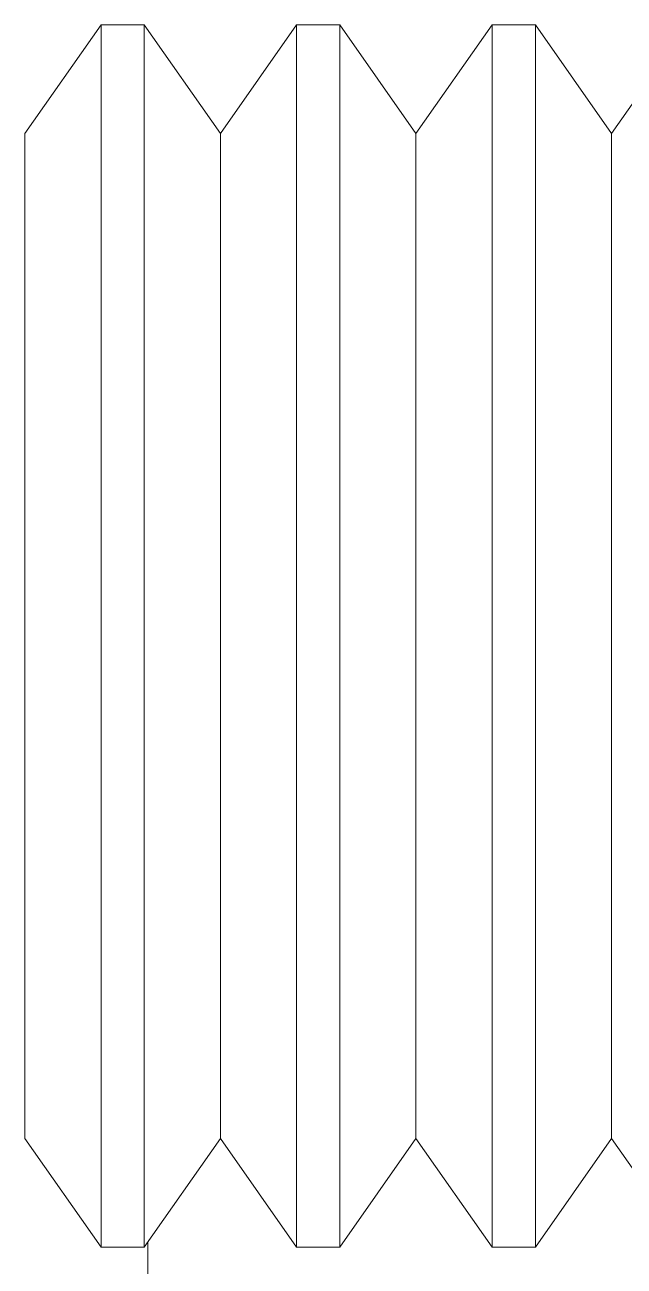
# Model space of a CAD drawing. Header units: millimetres. Extents: x 27500 to 33280, y -10980 to 420.
# Drawn here: x 28975 to 28977.45, y -6154.08 to -6149 of the extents above; entities that cross this region are included whole.
import ezdxf

# ---------------------------------------------------------------- set-up
doc = ezdxf.new("R2010")
doc.units = ezdxf.units.MM
doc.layers.add('CQEN_DETAIL', color=7, linetype='Continuous', lineweight=5, true_color=0x464d50)
doc.layers.add('LAYOUT_PARAMETERS', color=7, linetype='Continuous', plot=False)
doc.styles.add('LAYOUT_CONTACTOR_ARIAL', font='arial.ttf')
doc.styles.get("Standard").update_dxf_attribs({"font": 'arial.ttf'})

# ---------------------------------------------------------------- blocks, each defined once
blk = doc.blocks.new('SX_DYN_PLASTRON_KIT_G001')
at = {"layer": 'CQEN_DETAIL'}
for p, q in [((-17.75, 63.555), (-17.4384, 64)), ((-17.4384, 64), (-17.2616, 64)), ((-16.95, 63.555), (-17.2616, 64)), ((-16.95, 63.555), (-16.6384, 64)), ((-16.6384, 64), (-16.4616, 64)), ((-16.15, 63.555), (-16.4616, 64)), ((-16.15, 63.555), (-15.8384, 64)), ((-15.8384, 64), (-15.6616, 64)), ((-15.35, 63.555), (-15.6616, 64)), ((-15.35, 63.555), (-15.0384, 64)), ((-17.75, 59.445), (-17.4384, 59)), ((-16.95, 59.445), (-17.2616, 59)), ((-16.95, 59.445), (-16.6384, 59)), ((-16.15, 59.445), (-16.4616, 59)), ((-16.15, 59.445), (-15.8384, 59)), ((-15.35, 59.445), (-15.6616, 59)), ((-15.35, 59.445), (-15.0384, 59)), ((-17.2467, 58.5), (-17.2467, 59.0213)), ((-17.4384, 59), (-17.2616, 59)), ((-16.6384, 59), (-16.4616, 59)), ((-15.8384, 59), (-15.6616, 59))]:
    blk.add_line(p, q, dxfattribs=at)
for points in [[(-17.4384, 64), (-17.4384, 63.9972), (-17.4384, 63.9945), (-17.4384, 63.9917), (-17.4384, 63.989), (-17.4384, 63.9862), (-17.4384, 63.9819), (-17.4384, 63.9737), (-17.4384, 63.9655), (-17.4384, 63.9573), (-17.4384, 63.9491), (-17.4384, 63.9408), (-17.4384, 63.9296), (-17.4384, 63.916), (-17.4384, 63.9024), (-17.4384, 63.8888), (-17.4384, 63.8752), (-17.4384, 63.8616), (-17.4384, 63.8436), (-17.4384, 63.8248), (-17.4384, 63.8061), (-17.4384, 63.7873), (-17.4384, 63.7685), (-17.4384, 63.749), (-17.4384, 63.7253), (-17.4384, 63.7016), (-17.4384, 63.6778), (-17.4384, 63.6541), (-17.4384, 63.6304), (-17.4384, 63.6046), (-17.4384, 63.5763), (-17.4384, 63.5479), (-17.4384, 63.5195), (-17.4384, 63.4911), (-17.4384, 63.4627), (-17.4384, 63.4312), (-17.4384, 63.3985), (-17.4384, 63.3658), (-17.4384, 63.3332), (-17.4384, 63.3005), (-17.4384, 63.2678), (-17.4384, 63.2312), (-17.4384, 63.1946), (-17.4384, 63.158), (-17.4384, 63.1214), (-17.4384, 63.0849), (-17.4384, 63.0473), (-17.4384, 63.0073), (-17.4384, 62.9673), (-17.4384, 62.9273), (-17.4384, 62.8872), (-17.4384, 62.8472), (-17.4384, 62.8055), (-17.4384, 62.7626), (-17.4384, 62.7197), (-17.4384, 62.6767), (-17.4384, 62.6338), (-17.4384, 62.5908), (-17.4384, 62.5459), (-17.4384, 62.5005), (-17.4384, 62.4552), (-17.4384, 62.4099), (-17.4384, 62.3645), (-17.4384, 62.319), (-17.4384, 62.2718), (-17.4384, 62.2247), (-17.4384, 62.1775), (-17.4384, 62.1304), (-17.4384, 62.0832), (-17.4384, 62.0356), (-17.4384, 61.9872), (-17.4384, 61.9388), (-17.4384, 61.8905), (-17.4384, 61.8421), (-17.4384, 61.7937), (-17.4384, 61.7449), (-17.4384, 61.6959), (-17.4384, 61.647), (-17.4384, 61.598), (-17.4384, 61.549), (-17.4384, 61.5)], [(-17.2616, 64), (-17.2616, 63.9972), (-17.2616, 63.9945), (-17.2616, 63.9917), (-17.2616, 63.989), (-17.2616, 63.9862), (-17.2616, 63.9819), (-17.2616, 63.9737), (-17.2616, 63.9655), (-17.2616, 63.9573), (-17.2616, 63.9491), (-17.2616, 63.9408), (-17.2616, 63.9296), (-17.2616, 63.916), (-17.2616, 63.9024), (-17.2616, 63.8888), (-17.2616, 63.8752), (-17.2616, 63.8616), (-17.2616, 63.8436), (-17.2616, 63.8248), (-17.2616, 63.8061), (-17.2616, 63.7873), (-17.2616, 63.7685), (-17.2616, 63.749), (-17.2616, 63.7253), (-17.2616, 63.7016), (-17.2616, 63.6778), (-17.2616, 63.6541), (-17.2616, 63.6304), (-17.2616, 63.6046), (-17.2616, 63.5763), (-17.2616, 63.5479), (-17.2616, 63.5195), (-17.2616, 63.4911), (-17.2616, 63.4627), (-17.2616, 63.4312), (-17.2616, 63.3985), (-17.2616, 63.3658), (-17.2616, 63.3332), (-17.2616, 63.3005), (-17.2616, 63.2678), (-17.2616, 63.2312), (-17.2616, 63.1946), (-17.2616, 63.158), (-17.2616, 63.1214), (-17.2616, 63.0849), (-17.2616, 63.0473), (-17.2616, 63.0073), (-17.2616, 62.9673), (-17.2616, 62.9273), (-17.2616, 62.8872), (-17.2616, 62.8472), (-17.2616, 62.8055), (-17.2616, 62.7626), (-17.2616, 62.7197), (-17.2616, 62.6767), (-17.2616, 62.6338), (-17.2616, 62.5908), (-17.2616, 62.5459), (-17.2616, 62.5005), (-17.2616, 62.4552), (-17.2616, 62.4099), (-17.2616, 62.3645), (-17.2616, 62.319), (-17.2616, 62.2718), (-17.2616, 62.2247), (-17.2616, 62.1775), (-17.2616, 62.1304), (-17.2616, 62.0832), (-17.2616, 62.0356), (-17.2616, 61.9872), (-17.2616, 61.9388), (-17.2616, 61.8905), (-17.2616, 61.8421), (-17.2616, 61.7937), (-17.2616, 61.7449), (-17.2616, 61.6959), (-17.2616, 61.647), (-17.2616, 61.598), (-17.2616, 61.549), (-17.2616, 61.5)], [(-16.6384, 64), (-16.6384, 63.9972), (-16.6384, 63.9945), (-16.6384, 63.9917), (-16.6384, 63.989), (-16.6384, 63.9862), (-16.6384, 63.9819), (-16.6384, 63.9737), (-16.6384, 63.9655), (-16.6384, 63.9573), (-16.6384, 63.9491), (-16.6384, 63.9408), (-16.6384, 63.9296), (-16.6384, 63.916), (-16.6384, 63.9024), (-16.6384, 63.8888), (-16.6384, 63.8752), (-16.6384, 63.8616), (-16.6384, 63.8436), (-16.6384, 63.8248), (-16.6384, 63.8061), (-16.6384, 63.7873), (-16.6384, 63.7685), (-16.6384, 63.749), (-16.6384, 63.7253), (-16.6384, 63.7016), (-16.6384, 63.6778), (-16.6384, 63.6541), (-16.6384, 63.6304), (-16.6384, 63.6046), (-16.6384, 63.5763), (-16.6384, 63.5479), (-16.6384, 63.5195), (-16.6384, 63.4911), (-16.6384, 63.4627), (-16.6384, 63.4312), (-16.6384, 63.3985), (-16.6384, 63.3658), (-16.6384, 63.3332), (-16.6384, 63.3005), (-16.6384, 63.2678), (-16.6384, 63.2312), (-16.6384, 63.1946), (-16.6384, 63.158), (-16.6384, 63.1214), (-16.6384, 63.0849), (-16.6384, 63.0473), (-16.6384, 63.0073), (-16.6384, 62.9673), (-16.6384, 62.9273), (-16.6384, 62.8872), (-16.6384, 62.8472), (-16.6384, 62.8055), (-16.6384, 62.7626), (-16.6384, 62.7197), (-16.6384, 62.6767), (-16.6384, 62.6338), (-16.6384, 62.5908), (-16.6384, 62.5459), (-16.6384, 62.5005), (-16.6384, 62.4552), (-16.6384, 62.4099), (-16.6384, 62.3645), (-16.6384, 62.319), (-16.6384, 62.2718), (-16.6384, 62.2247), (-16.6384, 62.1775), (-16.6384, 62.1304), (-16.6384, 62.0832), (-16.6384, 62.0356), (-16.6384, 61.9872), (-16.6384, 61.9388), (-16.6384, 61.8905), (-16.6384, 61.8421), (-16.6384, 61.7937), (-16.6384, 61.7449), (-16.6384, 61.6959), (-16.6384, 61.647), (-16.6384, 61.598), (-16.6384, 61.549), (-16.6384, 61.5)], [(-16.4616, 64), (-16.4616, 63.9972), (-16.4616, 63.9945), (-16.4616, 63.9917), (-16.4616, 63.989), (-16.4616, 63.9862), (-16.4616, 63.9819), (-16.4616, 63.9737), (-16.4616, 63.9655), (-16.4616, 63.9573), (-16.4616, 63.9491), (-16.4616, 63.9408), (-16.4616, 63.9296), (-16.4616, 63.916), (-16.4616, 63.9024), (-16.4616, 63.8888), (-16.4616, 63.8752), (-16.4616, 63.8616), (-16.4616, 63.8436), (-16.4616, 63.8248), (-16.4616, 63.8061), (-16.4616, 63.7873), (-16.4616, 63.7685), (-16.4616, 63.749), (-16.4616, 63.7253), (-16.4616, 63.7016), (-16.4616, 63.6778), (-16.4616, 63.6541), (-16.4616, 63.6304), (-16.4616, 63.6046), (-16.4616, 63.5763), (-16.4616, 63.5479), (-16.4616, 63.5195), (-16.4616, 63.4911), (-16.4616, 63.4627), (-16.4616, 63.4312), (-16.4616, 63.3985), (-16.4616, 63.3658), (-16.4616, 63.3332), (-16.4616, 63.3005), (-16.4616, 63.2678), (-16.4616, 63.2312), (-16.4616, 63.1946), (-16.4616, 63.158), (-16.4616, 63.1214), (-16.4616, 63.0849), (-16.4616, 63.0473), (-16.4616, 63.0073), (-16.4616, 62.9673), (-16.4616, 62.9273), (-16.4616, 62.8872), (-16.4616, 62.8472), (-16.4616, 62.8055), (-16.4616, 62.7626), (-16.4616, 62.7197), (-16.4616, 62.6767), (-16.4616, 62.6338), (-16.4616, 62.5908), (-16.4616, 62.5459), (-16.4616, 62.5005), (-16.4616, 62.4552), (-16.4616, 62.4099), (-16.4616, 62.3645), (-16.4616, 62.319), (-16.4616, 62.2718), (-16.4616, 62.2247), (-16.4616, 62.1775), (-16.4616, 62.1304), (-16.4616, 62.0832), (-16.4616, 62.0356), (-16.4616, 61.9872), (-16.4616, 61.9388), (-16.4616, 61.8905), (-16.4616, 61.8421), (-16.4616, 61.7937), (-16.4616, 61.7449), (-16.4616, 61.6959), (-16.4616, 61.647), (-16.4616, 61.598), (-16.4616, 61.549), (-16.4616, 61.5)], [(-15.8384, 64), (-15.8384, 63.9972), (-15.8384, 63.9945), (-15.8384, 63.9917), (-15.8384, 63.989), (-15.8384, 63.9862), (-15.8384, 63.9819), (-15.8384, 63.9737), (-15.8384, 63.9655), (-15.8384, 63.9573), (-15.8384, 63.9491), (-15.8384, 63.9408), (-15.8384, 63.9296), (-15.8384, 63.916), (-15.8384, 63.9024), (-15.8384, 63.8888), (-15.8384, 63.8752), (-15.8384, 63.8616), (-15.8384, 63.8436), (-15.8384, 63.8248), (-15.8384, 63.8061), (-15.8384, 63.7873), (-15.8384, 63.7685), (-15.8384, 63.749), (-15.8384, 63.7253), (-15.8384, 63.7016), (-15.8384, 63.6778), (-15.8384, 63.6541), (-15.8384, 63.6304), (-15.8384, 63.6046), (-15.8384, 63.5763), (-15.8384, 63.5479), (-15.8384, 63.5195), (-15.8384, 63.4911), (-15.8384, 63.4627), (-15.8384, 63.4312), (-15.8384, 63.3985), (-15.8384, 63.3658), (-15.8384, 63.3332), (-15.8384, 63.3005), (-15.8384, 63.2678), (-15.8384, 63.2312), (-15.8384, 63.1946), (-15.8384, 63.158), (-15.8384, 63.1214), (-15.8384, 63.0849), (-15.8384, 63.0473), (-15.8384, 63.0073), (-15.8384, 62.9673), (-15.8384, 62.9273), (-15.8384, 62.8872), (-15.8384, 62.8472), (-15.8384, 62.8055), (-15.8384, 62.7626), (-15.8384, 62.7197), (-15.8384, 62.6767), (-15.8384, 62.6338), (-15.8384, 62.5908), (-15.8384, 62.5459), (-15.8384, 62.5005), (-15.8384, 62.4552), (-15.8384, 62.4099), (-15.8384, 62.3645), (-15.8384, 62.319), (-15.8384, 62.2718), (-15.8384, 62.2247), (-15.8384, 62.1775), (-15.8384, 62.1304), (-15.8384, 62.0832), (-15.8384, 62.0356), (-15.8384, 61.9872), (-15.8384, 61.9388), (-15.8384, 61.8905), (-15.8384, 61.8421), (-15.8384, 61.7937), (-15.8384, 61.7449), (-15.8384, 61.6959), (-15.8384, 61.647), (-15.8384, 61.598), (-15.8384, 61.549), (-15.8384, 61.5)], [(-15.6616, 64), (-15.6616, 63.9972), (-15.6616, 63.9945), (-15.6616, 63.9917), (-15.6616, 63.989), (-15.6616, 63.9862), (-15.6616, 63.9819), (-15.6616, 63.9737), (-15.6616, 63.9655), (-15.6616, 63.9573), (-15.6616, 63.9491), (-15.6616, 63.9408), (-15.6616, 63.9296), (-15.6616, 63.916), (-15.6616, 63.9024), (-15.6616, 63.8888), (-15.6616, 63.8752), (-15.6616, 63.8616), (-15.6616, 63.8436), (-15.6616, 63.8248), (-15.6616, 63.8061), (-15.6616, 63.7873), (-15.6616, 63.7685), (-15.6616, 63.749), (-15.6616, 63.7253), (-15.6616, 63.7016), (-15.6616, 63.6778), (-15.6616, 63.6541), (-15.6616, 63.6304), (-15.6616, 63.6046), (-15.6616, 63.5763), (-15.6616, 63.5479), (-15.6616, 63.5195), (-15.6616, 63.4911), (-15.6616, 63.4627), (-15.6616, 63.4312), (-15.6616, 63.3985), (-15.6616, 63.3658), (-15.6616, 63.3332), (-15.6616, 63.3005), (-15.6616, 63.2678), (-15.6616, 63.2312), (-15.6616, 63.1946), (-15.6616, 63.158), (-15.6616, 63.1214), (-15.6616, 63.0849), (-15.6616, 63.0473), (-15.6616, 63.0073), (-15.6616, 62.9673), (-15.6616, 62.9273), (-15.6616, 62.8872), (-15.6616, 62.8472), (-15.6616, 62.8055), (-15.6616, 62.7626), (-15.6616, 62.7197), (-15.6616, 62.6767), (-15.6616, 62.6338), (-15.6616, 62.5908), (-15.6616, 62.5459), (-15.6616, 62.5005), (-15.6616, 62.4552), (-15.6616, 62.4099), (-15.6616, 62.3645), (-15.6616, 62.319), (-15.6616, 62.2718), (-15.6616, 62.2247), (-15.6616, 62.1775), (-15.6616, 62.1304), (-15.6616, 62.0832), (-15.6616, 62.0356), (-15.6616, 61.9872), (-15.6616, 61.9388), (-15.6616, 61.8905), (-15.6616, 61.8421), (-15.6616, 61.7937), (-15.6616, 61.7449), (-15.6616, 61.6959), (-15.6616, 61.647), (-15.6616, 61.598), (-15.6616, 61.549), (-15.6616, 61.5)], [(-17.75, 63.555), (-17.75, 63.546), (-17.75, 63.537), (-17.75, 63.528), (-17.75, 63.5189), (-17.75, 63.5099), (-17.75, 63.4959), (-17.75, 63.4693), (-17.75, 63.4427), (-17.75, 63.4161), (-17.75, 63.3895), (-17.75, 63.3629), (-17.75, 63.327), (-17.75, 63.2842), (-17.75, 63.2413), (-17.75, 63.1985), (-17.75, 63.1556), (-17.75, 63.1128), (-17.75, 63.0579), (-17.75, 63.0009), (-17.75, 62.944), (-17.75, 62.887), (-17.75, 62.8301), (-17.75, 62.7715), (-17.75, 62.7033), (-17.75, 62.6352), (-17.75, 62.567), (-17.75, 62.4988), (-17.75, 62.4306), (-17.75, 62.3591), (-17.75, 62.283), (-17.75, 62.207), (-17.75, 62.131), (-17.75, 62.055), (-17.75, 61.979), (-17.75, 61.9001), (-17.75, 61.8201), (-17.75, 61.7401), (-17.75, 61.66), (-17.75, 61.58), (-17.75, 61.5), (-17.75, 61.42), (-17.75, 61.34), (-17.75, 61.2599), (-17.75, 61.1799), (-17.75, 61.0999), (-17.75, 61.021), (-17.75, 60.945), (-17.75, 60.869), (-17.75, 60.793), (-17.75, 60.717), (-17.75, 60.6409), (-17.75, 60.5694), (-17.75, 60.5012), (-17.75, 60.433), (-17.75, 60.3648), (-17.75, 60.2967), (-17.75, 60.2285), (-17.75, 60.1699), (-17.75, 60.113), (-17.75, 60.056), (-17.75, 59.9991), (-17.75, 59.9421), (-17.75, 59.8872), (-17.75, 59.8444), (-17.75, 59.8015), (-17.75, 59.7587), (-17.75, 59.7158), (-17.75, 59.673), (-17.75, 59.6371), (-17.75, 59.6105), (-17.75, 59.5839), (-17.75, 59.5573), (-17.75, 59.5307), (-17.75, 59.5041), (-17.75, 59.4901), (-17.75, 59.4811), (-17.75, 59.472), (-17.75, 59.463), (-17.75, 59.454), (-17.75, 59.445)], [(-16.95, 63.555), (-16.95, 63.546), (-16.95, 63.537), (-16.95, 63.528), (-16.95, 63.5189), (-16.95, 63.5099), (-16.95, 63.4959), (-16.95, 63.4693), (-16.95, 63.4427), (-16.95, 63.4161), (-16.95, 63.3895), (-16.95, 63.3629), (-16.95, 63.327), (-16.95, 63.2842), (-16.95, 63.2413), (-16.95, 63.1985), (-16.95, 63.1556), (-16.95, 63.1128), (-16.95, 63.0579), (-16.95, 63.0009), (-16.95, 62.944), (-16.95, 62.887), (-16.95, 62.8301), (-16.95, 62.7715), (-16.95, 62.7033), (-16.95, 62.6352), (-16.95, 62.567), (-16.95, 62.4988), (-16.95, 62.4306), (-16.95, 62.3591), (-16.95, 62.283), (-16.95, 62.207), (-16.95, 62.131), (-16.95, 62.055), (-16.95, 61.979), (-16.95, 61.9001), (-16.95, 61.8201), (-16.95, 61.7401), (-16.95, 61.66), (-16.95, 61.58), (-16.95, 61.5), (-16.95, 61.42), (-16.95, 61.34), (-16.95, 61.2599), (-16.95, 61.1799), (-16.95, 61.0999), (-16.95, 61.021), (-16.95, 60.945), (-16.95, 60.869), (-16.95, 60.793), (-16.95, 60.717), (-16.95, 60.6409), (-16.95, 60.5694), (-16.95, 60.5012), (-16.95, 60.433), (-16.95, 60.3648), (-16.95, 60.2967), (-16.95, 60.2285), (-16.95, 60.1699), (-16.95, 60.113), (-16.95, 60.056), (-16.95, 59.9991), (-16.95, 59.9421), (-16.95, 59.8872), (-16.95, 59.8444), (-16.95, 59.8015), (-16.95, 59.7587), (-16.95, 59.7158), (-16.95, 59.673), (-16.95, 59.6371), (-16.95, 59.6105), (-16.95, 59.5839), (-16.95, 59.5573), (-16.95, 59.5307), (-16.95, 59.5041), (-16.95, 59.4901), (-16.95, 59.4811), (-16.95, 59.472), (-16.95, 59.463), (-16.95, 59.454), (-16.95, 59.445)], [(-16.15, 63.555), (-16.15, 63.546), (-16.15, 63.537), (-16.15, 63.528), (-16.15, 63.5189), (-16.15, 63.5099), (-16.15, 63.4959), (-16.15, 63.4693), (-16.15, 63.4427), (-16.15, 63.4161), (-16.15, 63.3895), (-16.15, 63.3629), (-16.15, 63.327), (-16.15, 63.2842), (-16.15, 63.2413), (-16.15, 63.1985), (-16.15, 63.1556), (-16.15, 63.1128), (-16.15, 63.0579), (-16.15, 63.0009), (-16.15, 62.944), (-16.15, 62.887), (-16.15, 62.8301), (-16.15, 62.7715), (-16.15, 62.7033), (-16.15, 62.6352), (-16.15, 62.567), (-16.15, 62.4988), (-16.15, 62.4306), (-16.15, 62.3591), (-16.15, 62.283), (-16.15, 62.207), (-16.15, 62.131), (-16.15, 62.055), (-16.15, 61.979), (-16.15, 61.9001), (-16.15, 61.8201), (-16.15, 61.7401), (-16.15, 61.66), (-16.15, 61.58), (-16.15, 61.5), (-16.15, 61.42), (-16.15, 61.34), (-16.15, 61.2599), (-16.15, 61.1799), (-16.15, 61.0999), (-16.15, 61.021), (-16.15, 60.945), (-16.15, 60.869), (-16.15, 60.793), (-16.15, 60.717), (-16.15, 60.6409), (-16.15, 60.5694), (-16.15, 60.5012), (-16.15, 60.433), (-16.15, 60.3648), (-16.15, 60.2967), (-16.15, 60.2285), (-16.15, 60.1699), (-16.15, 60.113), (-16.15, 60.056), (-16.15, 59.9991), (-16.15, 59.9421), (-16.15, 59.8872), (-16.15, 59.8444), (-16.15, 59.8015), (-16.15, 59.7587), (-16.15, 59.7158), (-16.15, 59.673), (-16.15, 59.6371), (-16.15, 59.6105), (-16.15, 59.5839), (-16.15, 59.5573), (-16.15, 59.5307), (-16.15, 59.5041), (-16.15, 59.4901), (-16.15, 59.4811), (-16.15, 59.472), (-16.15, 59.463), (-16.15, 59.454), (-16.15, 59.445)], [(-15.35, 63.555), (-15.35, 63.546), (-15.35, 63.537), (-15.35, 63.528), (-15.35, 63.5189), (-15.35, 63.5099), (-15.35, 63.4959), (-15.35, 63.4693), (-15.35, 63.4427), (-15.35, 63.4161), (-15.35, 63.3895), (-15.35, 63.3629), (-15.35, 63.327), (-15.35, 63.2842), (-15.35, 63.2413), (-15.35, 63.1985), (-15.35, 63.1556), (-15.35, 63.1128), (-15.35, 63.0579), (-15.35, 63.0009), (-15.35, 62.944), (-15.35, 62.887), (-15.35, 62.8301), (-15.35, 62.7715), (-15.35, 62.7033), (-15.35, 62.6352), (-15.35, 62.567), (-15.35, 62.4988), (-15.35, 62.4306), (-15.35, 62.3591), (-15.35, 62.283), (-15.35, 62.207), (-15.35, 62.131), (-15.35, 62.055), (-15.35, 61.979), (-15.35, 61.9001), (-15.35, 61.8201), (-15.35, 61.7401), (-15.35, 61.66), (-15.35, 61.58), (-15.35, 61.5), (-15.35, 61.42), (-15.35, 61.34), (-15.35, 61.2599), (-15.35, 61.1799), (-15.35, 61.0999), (-15.35, 61.021), (-15.35, 60.945), (-15.35, 60.869), (-15.35, 60.793), (-15.35, 60.717), (-15.35, 60.6409), (-15.35, 60.5694), (-15.35, 60.5012), (-15.35, 60.433), (-15.35, 60.3648), (-15.35, 60.2967), (-15.35, 60.2285), (-15.35, 60.1699), (-15.35, 60.113), (-15.35, 60.056), (-15.35, 59.9991), (-15.35, 59.9421), (-15.35, 59.8872), (-15.35, 59.8444), (-15.35, 59.8015), (-15.35, 59.7587), (-15.35, 59.7158), (-15.35, 59.673), (-15.35, 59.6371), (-15.35, 59.6105), (-15.35, 59.5839), (-15.35, 59.5573), (-15.35, 59.5307), (-15.35, 59.5041), (-15.35, 59.4901), (-15.35, 59.4811), (-15.35, 59.472), (-15.35, 59.463), (-15.35, 59.454), (-15.35, 59.445)], [(-17.4384, 61.5), (-17.4384, 61.451), (-17.4384, 61.402), (-17.4384, 61.353), (-17.4384, 61.3041), (-17.4384, 61.2551), (-17.4384, 61.2063), (-17.4384, 61.1579), (-17.4384, 61.1095), (-17.4384, 61.0612), (-17.4384, 61.0128), (-17.4384, 60.9644), (-17.4384, 60.9168), (-17.4384, 60.8696), (-17.4384, 60.8225), (-17.4384, 60.7753), (-17.4384, 60.7282), (-17.4384, 60.681), (-17.4384, 60.6355), (-17.4384, 60.5901), (-17.4384, 60.5448), (-17.4384, 60.4995), (-17.4384, 60.4541), (-17.4384, 60.4092), (-17.4384, 60.3662), (-17.4384, 60.3233), (-17.4384, 60.2803), (-17.4384, 60.2374), (-17.4384, 60.1945), (-17.4384, 60.1528), (-17.4384, 60.1128), (-17.4384, 60.0727), (-17.4384, 60.0327), (-17.4384, 59.9927), (-17.4384, 59.9527), (-17.4384, 59.9151), (-17.4384, 59.8786), (-17.4384, 59.842), (-17.4384, 59.8054), (-17.4384, 59.7688), (-17.4384, 59.7322), (-17.4384, 59.6995), (-17.4384, 59.6668), (-17.4384, 59.6342), (-17.4384, 59.6015), (-17.4384, 59.5688), (-17.4384, 59.5373), (-17.4384, 59.5089), (-17.4384, 59.4805), (-17.4384, 59.4521), (-17.4384, 59.4237), (-17.4384, 59.3954), (-17.4384, 59.3696), (-17.4384, 59.3459), (-17.4384, 59.3222), (-17.4384, 59.2984), (-17.4384, 59.2747), (-17.4384, 59.251), (-17.4384, 59.2315), (-17.4384, 59.2127), (-17.4384, 59.1939), (-17.4384, 59.1752), (-17.4384, 59.1564), (-17.4384, 59.1384), (-17.4384, 59.1248), (-17.4384, 59.1112), (-17.4384, 59.0976), (-17.4384, 59.084), (-17.4384, 59.0704), (-17.4384, 59.0592), (-17.4384, 59.0509), (-17.4384, 59.0427), (-17.4384, 59.0345), (-17.4384, 59.0263), (-17.4384, 59.0181), (-17.4384, 59.0138), (-17.4384, 59.011), (-17.4384, 59.0083), (-17.4384, 59.0055), (-17.4384, 59.0028), (-17.4384, 59)], [(-17.2616, 61.5), (-17.2616, 61.451), (-17.2616, 61.402), (-17.2616, 61.353), (-17.2616, 61.3041), (-17.2616, 61.2551), (-17.2616, 61.2063), (-17.2616, 61.1579), (-17.2616, 61.1095), (-17.2616, 61.0612), (-17.2616, 61.0128), (-17.2616, 60.9644), (-17.2616, 60.9168), (-17.2616, 60.8696), (-17.2616, 60.8225), (-17.2616, 60.7753), (-17.2616, 60.7282), (-17.2616, 60.681), (-17.2616, 60.6355), (-17.2616, 60.5901), (-17.2616, 60.5448), (-17.2616, 60.4995), (-17.2616, 60.4541), (-17.2616, 60.4092), (-17.2616, 60.3662), (-17.2616, 60.3233), (-17.2616, 60.2803), (-17.2616, 60.2374), (-17.2616, 60.1945), (-17.2616, 60.1528), (-17.2616, 60.1128), (-17.2616, 60.0727), (-17.2616, 60.0327), (-17.2616, 59.9927), (-17.2616, 59.9527), (-17.2616, 59.9151), (-17.2616, 59.8786), (-17.2616, 59.842), (-17.2616, 59.8054), (-17.2616, 59.7688), (-17.2616, 59.7322), (-17.2616, 59.6995), (-17.2616, 59.6668), (-17.2616, 59.6342), (-17.2616, 59.6015), (-17.2616, 59.5688), (-17.2616, 59.5373), (-17.2616, 59.5089), (-17.2616, 59.4805), (-17.2616, 59.4521), (-17.2616, 59.4237), (-17.2616, 59.3954), (-17.2616, 59.3696), (-17.2616, 59.3459), (-17.2616, 59.3222), (-17.2616, 59.2984), (-17.2616, 59.2747), (-17.2616, 59.251), (-17.2616, 59.2315), (-17.2616, 59.2127), (-17.2616, 59.1939), (-17.2616, 59.1752), (-17.2616, 59.1564), (-17.2616, 59.1384), (-17.2616, 59.1248), (-17.2616, 59.1112), (-17.2616, 59.0976), (-17.2616, 59.084), (-17.2616, 59.0704), (-17.2616, 59.0592), (-17.2616, 59.0509), (-17.2616, 59.0427), (-17.2616, 59.0345), (-17.2616, 59.0263), (-17.2616, 59.0181), (-17.2616, 59.0138), (-17.2616, 59.011), (-17.2616, 59.0083), (-17.2616, 59.0055), (-17.2616, 59.0028), (-17.2616, 59)], [(-16.6384, 61.5), (-16.6384, 61.451), (-16.6384, 61.402), (-16.6384, 61.353), (-16.6384, 61.3041), (-16.6384, 61.2551), (-16.6384, 61.2063), (-16.6384, 61.1579), (-16.6384, 61.1095), (-16.6384, 61.0612), (-16.6384, 61.0128), (-16.6384, 60.9644), (-16.6384, 60.9168), (-16.6384, 60.8696), (-16.6384, 60.8225), (-16.6384, 60.7753), (-16.6384, 60.7282), (-16.6384, 60.681), (-16.6384, 60.6355), (-16.6384, 60.5901), (-16.6384, 60.5448), (-16.6384, 60.4995), (-16.6384, 60.4541), (-16.6384, 60.4092), (-16.6384, 60.3662), (-16.6384, 60.3233), (-16.6384, 60.2803), (-16.6384, 60.2374), (-16.6384, 60.1945), (-16.6384, 60.1528), (-16.6384, 60.1128), (-16.6384, 60.0727), (-16.6384, 60.0327), (-16.6384, 59.9927), (-16.6384, 59.9527), (-16.6384, 59.9151), (-16.6384, 59.8786), (-16.6384, 59.842), (-16.6384, 59.8054), (-16.6384, 59.7688), (-16.6384, 59.7322), (-16.6384, 59.6995), (-16.6384, 59.6668), (-16.6384, 59.6342), (-16.6384, 59.6015), (-16.6384, 59.5688), (-16.6384, 59.5373), (-16.6384, 59.5089), (-16.6384, 59.4805), (-16.6384, 59.4521), (-16.6384, 59.4237), (-16.6384, 59.3954), (-16.6384, 59.3696), (-16.6384, 59.3459), (-16.6384, 59.3222), (-16.6384, 59.2984), (-16.6384, 59.2747), (-16.6384, 59.251), (-16.6384, 59.2315), (-16.6384, 59.2127), (-16.6384, 59.1939), (-16.6384, 59.1752), (-16.6384, 59.1564), (-16.6384, 59.1384), (-16.6384, 59.1248), (-16.6384, 59.1112), (-16.6384, 59.0976), (-16.6384, 59.084), (-16.6384, 59.0704), (-16.6384, 59.0592), (-16.6384, 59.0509), (-16.6384, 59.0427), (-16.6384, 59.0345), (-16.6384, 59.0263), (-16.6384, 59.0181), (-16.6384, 59.0138), (-16.6384, 59.011), (-16.6384, 59.0083), (-16.6384, 59.0055), (-16.6384, 59.0028), (-16.6384, 59)], [(-16.4616, 61.5), (-16.4616, 61.451), (-16.4616, 61.402), (-16.4616, 61.353), (-16.4616, 61.3041), (-16.4616, 61.2551), (-16.4616, 61.2063), (-16.4616, 61.1579), (-16.4616, 61.1095), (-16.4616, 61.0612), (-16.4616, 61.0128), (-16.4616, 60.9644), (-16.4616, 60.9168), (-16.4616, 60.8696), (-16.4616, 60.8225), (-16.4616, 60.7753), (-16.4616, 60.7282), (-16.4616, 60.681), (-16.4616, 60.6355), (-16.4616, 60.5901), (-16.4616, 60.5448), (-16.4616, 60.4995), (-16.4616, 60.4541), (-16.4616, 60.4092), (-16.4616, 60.3662), (-16.4616, 60.3233), (-16.4616, 60.2803), (-16.4616, 60.2374), (-16.4616, 60.1945), (-16.4616, 60.1528), (-16.4616, 60.1128), (-16.4616, 60.0727), (-16.4616, 60.0327), (-16.4616, 59.9927), (-16.4616, 59.9527), (-16.4616, 59.9151), (-16.4616, 59.8786), (-16.4616, 59.842), (-16.4616, 59.8054), (-16.4616, 59.7688), (-16.4616, 59.7322), (-16.4616, 59.6995), (-16.4616, 59.6668), (-16.4616, 59.6342), (-16.4616, 59.6015), (-16.4616, 59.5688), (-16.4616, 59.5373), (-16.4616, 59.5089), (-16.4616, 59.4805), (-16.4616, 59.4521), (-16.4616, 59.4237), (-16.4616, 59.3954), (-16.4616, 59.3696), (-16.4616, 59.3459), (-16.4616, 59.3222), (-16.4616, 59.2984), (-16.4616, 59.2747), (-16.4616, 59.251), (-16.4616, 59.2315), (-16.4616, 59.2127), (-16.4616, 59.1939), (-16.4616, 59.1752), (-16.4616, 59.1564), (-16.4616, 59.1384), (-16.4616, 59.1248), (-16.4616, 59.1112), (-16.4616, 59.0976), (-16.4616, 59.084), (-16.4616, 59.0704), (-16.4616, 59.0592), (-16.4616, 59.0509), (-16.4616, 59.0427), (-16.4616, 59.0345), (-16.4616, 59.0263), (-16.4616, 59.0181), (-16.4616, 59.0138), (-16.4616, 59.011), (-16.4616, 59.0083), (-16.4616, 59.0055), (-16.4616, 59.0028), (-16.4616, 59)], [(-15.8384, 61.5), (-15.8384, 61.451), (-15.8384, 61.402), (-15.8384, 61.353), (-15.8384, 61.3041), (-15.8384, 61.2551), (-15.8384, 61.2063), (-15.8384, 61.1579), (-15.8384, 61.1095), (-15.8384, 61.0612), (-15.8384, 61.0128), (-15.8384, 60.9644), (-15.8384, 60.9168), (-15.8384, 60.8696), (-15.8384, 60.8225), (-15.8384, 60.7753), (-15.8384, 60.7282), (-15.8384, 60.681), (-15.8384, 60.6355), (-15.8384, 60.5901), (-15.8384, 60.5448), (-15.8384, 60.4995), (-15.8384, 60.4541), (-15.8384, 60.4092), (-15.8384, 60.3662), (-15.8384, 60.3233), (-15.8384, 60.2803), (-15.8384, 60.2374), (-15.8384, 60.1945), (-15.8384, 60.1528), (-15.8384, 60.1128), (-15.8384, 60.0727), (-15.8384, 60.0327), (-15.8384, 59.9927), (-15.8384, 59.9527), (-15.8384, 59.9151), (-15.8384, 59.8786), (-15.8384, 59.842), (-15.8384, 59.8054), (-15.8384, 59.7688), (-15.8384, 59.7322), (-15.8384, 59.6995), (-15.8384, 59.6668), (-15.8384, 59.6342), (-15.8384, 59.6015), (-15.8384, 59.5688), (-15.8384, 59.5373), (-15.8384, 59.5089), (-15.8384, 59.4805), (-15.8384, 59.4521), (-15.8384, 59.4237), (-15.8384, 59.3954), (-15.8384, 59.3696), (-15.8384, 59.3459), (-15.8384, 59.3222), (-15.8384, 59.2984), (-15.8384, 59.2747), (-15.8384, 59.251), (-15.8384, 59.2315), (-15.8384, 59.2127), (-15.8384, 59.1939), (-15.8384, 59.1752), (-15.8384, 59.1564), (-15.8384, 59.1384), (-15.8384, 59.1248), (-15.8384, 59.1112), (-15.8384, 59.0976), (-15.8384, 59.084), (-15.8384, 59.0704), (-15.8384, 59.0592), (-15.8384, 59.0509), (-15.8384, 59.0427), (-15.8384, 59.0345), (-15.8384, 59.0263), (-15.8384, 59.0181), (-15.8384, 59.0138), (-15.8384, 59.011), (-15.8384, 59.0083), (-15.8384, 59.0055), (-15.8384, 59.0028), (-15.8384, 59)], [(-15.6616, 61.5), (-15.6616, 61.451), (-15.6616, 61.402), (-15.6616, 61.353), (-15.6616, 61.3041), (-15.6616, 61.2551), (-15.6616, 61.2063), (-15.6616, 61.1579), (-15.6616, 61.1095), (-15.6616, 61.0612), (-15.6616, 61.0128), (-15.6616, 60.9644), (-15.6616, 60.9168), (-15.6616, 60.8696), (-15.6616, 60.8225), (-15.6616, 60.7753), (-15.6616, 60.7282), (-15.6616, 60.681), (-15.6616, 60.6355), (-15.6616, 60.5901), (-15.6616, 60.5448), (-15.6616, 60.4995), (-15.6616, 60.4541), (-15.6616, 60.4092), (-15.6616, 60.3662), (-15.6616, 60.3233), (-15.6616, 60.2803), (-15.6616, 60.2374), (-15.6616, 60.1945), (-15.6616, 60.1528), (-15.6616, 60.1128), (-15.6616, 60.0727), (-15.6616, 60.0327), (-15.6616, 59.9927), (-15.6616, 59.9527), (-15.6616, 59.9151), (-15.6616, 59.8786), (-15.6616, 59.842), (-15.6616, 59.8054), (-15.6616, 59.7688), (-15.6616, 59.7322), (-15.6616, 59.6995), (-15.6616, 59.6668), (-15.6616, 59.6342), (-15.6616, 59.6015), (-15.6616, 59.5688), (-15.6616, 59.5373), (-15.6616, 59.5089), (-15.6616, 59.4805), (-15.6616, 59.4521), (-15.6616, 59.4237), (-15.6616, 59.3954), (-15.6616, 59.3696), (-15.6616, 59.3459), (-15.6616, 59.3222), (-15.6616, 59.2984), (-15.6616, 59.2747), (-15.6616, 59.251), (-15.6616, 59.2315), (-15.6616, 59.2127), (-15.6616, 59.1939), (-15.6616, 59.1752), (-15.6616, 59.1564), (-15.6616, 59.1384), (-15.6616, 59.1248), (-15.6616, 59.1112), (-15.6616, 59.0976), (-15.6616, 59.084), (-15.6616, 59.0704), (-15.6616, 59.0592), (-15.6616, 59.0509), (-15.6616, 59.0427), (-15.6616, 59.0345), (-15.6616, 59.0263), (-15.6616, 59.0181), (-15.6616, 59.0138), (-15.6616, 59.011), (-15.6616, 59.0083), (-15.6616, 59.0055), (-15.6616, 59.0028), (-15.6616, 59)]]:
    blk.add_lwpolyline(points, dxfattribs=at)
blk = doc.blocks.new('*U497')
blk.add_blockref('SX_DYN_PLASTRON_KIT_G001', (0, 0))
at = {"flags": 1}
for tag in ['WIDTH_MM', 'SOURCE_BLOCK', 'MODEL', 'HEIGHT_MM']:
    blk.add_attdef(tag, (0, 0), '', height=1, dxfattribs=at)
at = {"layer": 'LAYOUT_PARAMETERS', "style": 'LAYOUT_CONTACTOR_ARIAL', "flags": 1}
for tag in ['ARTICLE', 'APERTURE_HEIGHT_MM', 'APERTURE_WIDTH_MM', 'VIEW', 'SOURCE', 'CABINET_SECTION_WIDTH_MM', 'ROW_PITCH_MM', 'PLASTRON_WIDTH_MM', 'PLASTRON_HEIGHT_MM', 'ROWS', 'NOTE', 'MODULES_PER_ROW']:
    blk.add_attdef(tag, (0, 0), '', height=1.7, dxfattribs=at)

msp = doc.modelspace()

# ---------------------------------------------------------------- block references
msp.add_blockref('*U497', (28992.75, -6213))

doc.saveas('drawing.dxf')
